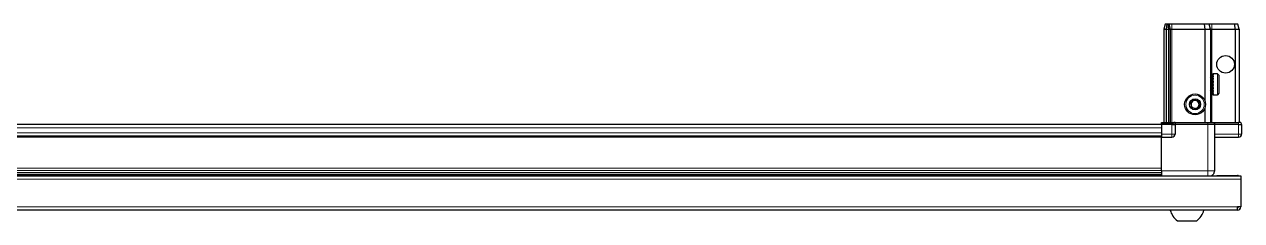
# Model space of a CAD drawing. Header units: millimetres. Extents: x 1132 to 6035, y -173 to 2041.
# Drawn here: x 2154 to 2912, y -173 to -51 of the extents above; entities that cross this region are included whole.
import ezdxf

# ---------------------------------------------------------------- set-up
doc = ezdxf.new("R2010")
doc.units = ezdxf.units.MM

msp = doc.modelspace()

# ---------------------------------------------------------------- linework, layer by layer
at = {"color": 7, "linetype": 'Continuous', "lineweight": 25}
for p, q in [((2864.79, -50.9), (2863.99, -53.9)), ((2865.94, -50.9), (2864.79, -50.9)), ((2865.94, -50.9), (2865.49, -53.9)), ((2866.44, -50.9), (2865.94, -50.9)), ((2866.44, -50.9), (2866.99, -53.9)), ((2867.18, -50.9), (2866.44, -50.9)), ((2867.18, -50.9), (2867.99, -53.9)), ((2868.99, -50.9), (2867.18, -50.9)), ((2889.16, -50.9), (2868.99, -50.9)), ((2889.16, -50.9), (2889.49, -53.9)), ((2892.18, -50.9), (2889.16, -50.9)), ((2892.99, -53.9), (2892.18, -50.9)), ((2893.99, -50.9), (2892.18, -50.9)), ((2908.33, -50.9), (2893.99, -50.9)), ((2908.49, -53.9), (2908.33, -50.9)), ((2910.18, -50.9), (2908.33, -50.9)), ((2910.99, -53.9), (2910.18, -50.9)), ((2863.99, -53.9), (2865.49, -53.9)), ((2863.99, -53.9), (2863.99, -112.2)), ((2865.49, -53.9), (2866.99, -53.9)), ((2865.49, -53.9), (2865.49, -112.2)), ((2866.99, -53.9), (2866.99, -112.2)), ((2866.99, -53.9), (2867.99, -53.9)), ((2867.99, -53.9), (2867.99, -112.2)), ((2867.99, -53.9), (2868.99, -53.9)), ((2868.99, -53.9), (2889.49, -53.9)), ((2889.49, -53.9), (2889.49, -98.4)), ((2889.49, -53.9), (2892.99, -53.9)), ((2892.99, -53.9), (2892.99, -112.2)), ((2892.99, -53.9), (2893.99, -53.9)), ((2893.99, -53.9), (2908.49, -53.9)), ((2908.49, -53.9), (2908.49, -112.2)), ((2908.49, -53.9), (2910.99, -53.9)), ((2910.99, -53.9), (2910.99, -112.2)), ((2897.39, -81.9), (2894.49, -81.9)), ((2894.99, -81.9), (2894.49, -81.9)), ((2894.49, -81.9), (2894.49, -81.95)), ((2894.49, -81.95), (2894.49, -82.23)), ((2894.99, -81.95), (2894.49, -81.95)), ((2894.99, -82.23), (2894.49, -82.23)), ((2894.49, -82.23), (2894.49, -82.5)), ((2894.99, -82.5), (2894.49, -82.5)), ((2894.49, -82.5), (2894.49, -83.17)), ((2894.99, -83.17), (2894.49, -83.17)), ((2894.49, -83.17), (2894.49, -83.64)), ((2894.99, -81.95), (2894.99, -81.9)), ((2894.99, -82.5), (2894.99, -82.23)), ((2894.99, -83.64), (2894.99, -83.17)), ((2898.19, -82.7), (2898.19, -94.1)), ((2893.02, -84.4), (2892.99, -84.4)), ((2893.5, -85.09), (2893.02, -84.4)), ((2893.02, -84.4), (2893.02, -92.4)), ((2893.99, -84.4), (2893.5, -85.09)), ((2893.5, -85.09), (2893.5, -91.71)), ((2893.99, -84.4), (2893.99, -92.4)), ((2894.49, -84), (2894.39, -84)), ((2894.39, -84), (2894.39, -92.8)), ((2894.49, -83.64), (2894.49, -84.62)), ((2894.99, -83.64), (2894.49, -83.64)), ((2894.99, -84.62), (2894.49, -84.62)), ((2894.49, -84.62), (2894.49, -85.24)), ((2894.49, -85.24), (2894.49, -86.44)), ((2894.99, -85.24), (2894.49, -85.24)), ((2894.99, -86.44), (2894.49, -86.44)), ((2894.49, -86.44), (2894.49, -87.07)), ((2894.99, -87.07), (2894.49, -87.07)), ((2894.49, -87.15), (2894.49, -88.45)), ((2894.99, -87.15), (2894.49, -87.15)), ((2894.99, -88.45), (2894.49, -88.45)), ((2894.99, -88.93), (2894.49, -88.93)), ((2894.49, -88.93), (2894.49, -89.18)), ((2894.49, -89.18), (2894.49, -90.45)), ((2894.99, -89.18), (2894.49, -89.18)), ((2894.99, -90.45), (2894.49, -90.45)), ((2894.49, -90.45), (2894.49, -91.14)), ((2894.99, -85.24), (2894.99, -84.62)), ((2894.99, -87.15), (2894.99, -86.44)), ((2894.99, -89.18), (2894.99, -88.45)), ((2894.99, -91.14), (2894.99, -90.45)), ((2892.99, -92.4), (2893.02, -92.4)), ((2893.02, -92.4), (2893.5, -91.71)), ((2893.5, -91.71), (2893.99, -92.4)), ((2894.39, -92.8), (2894.49, -92.8)), ((2894.49, -91.14), (2894.49, -92.26)), ((2894.99, -91.14), (2894.49, -91.14)), ((2894.99, -92.26), (2894.49, -92.26)), ((2894.49, -92.26), (2894.49, -92.83)), ((2894.49, -92.83), (2894.49, -93.69)), ((2894.99, -92.83), (2894.49, -92.83)), ((2894.99, -93.69), (2894.49, -93.69)), ((2894.49, -93.69), (2894.49, -94.08)), ((2894.49, -94.08), (2894.49, -94.6)), ((2894.99, -94.08), (2894.49, -94.08)), ((2894.99, -94.6), (2894.49, -94.6)), ((2894.49, -94.6), (2894.49, -94.78)), ((2894.49, -94.78), (2894.49, -94.9)), ((2894.99, -94.78), (2894.49, -94.78)), ((2894.49, -94.9), (2897.39, -94.9)), ((2894.99, -92.83), (2894.99, -92.26)), ((2894.99, -94.08), (2894.99, -93.69)), ((2894.99, -94.78), (2894.99, -94.6)), ((2889.49, -103.4), (2889.49, -112.2)), ((2862.49, -113.55), (2122.49, -113.55)), ((2862.49, -112.2), (2870.31, -112.2)), ((2862.49, -113.06), (2862.49, -112.2)), ((2862.49, -113.4), (2862.49, -113.06)), ((2868.99, -113.06), (2862.49, -113.06)), ((2868.99, -113.4), (2862.49, -113.4)), ((2862.49, -113.4), (2862.49, -119.4)), ((2868.99, -113.4), (2870.99, -113.4)), ((2870.99, -113.4), (2868.99, -113.4)), ((2870.99, -112.2), (2870.31, -112.2)), ((2870.99, -113.4), (2870.99, -112.2)), ((2870.99, -112.2), (2871.19, -112.2)), ((2871.19, -113.4), (2870.99, -113.4)), ((2870.99, -113.4), (2870.99, -119.4)), ((2871.19, -112.2), (2891.49, -112.2)), ((2891.49, -113.4), (2871.19, -113.4)), ((2891.49, -112.2), (2895.49, -112.2)), ((2895.49, -113.4), (2891.49, -113.4)), ((2895.49, -113.4), (2895.49, -112.2)), ((2895.49, -112.2), (2895.69, -112.2)), ((2895.69, -113.4), (2895.49, -113.4)), ((2895.49, -113.4), (2895.49, -142.4)), ((2895.69, -112.2), (2910.49, -112.2)), ((2910.49, -113.4), (2895.69, -113.4)), ((2911.99, -112.2), (2910.49, -112.2)), ((2910.49, -113.4), (2912.49, -113.4)), ((2912.49, -113.06), (2911.99, -112.2)), ((2912.49, -113.06), (2911.99, -112.2)), ((2912.49, -113.4), (2912.49, -113.06)), ((2912.49, -113.4), (2912.49, -113.06)), ((2912.49, -113.4), (2912.49, -113.4)), ((2912.49, -113.4), (2912.49, -119.4)), ((2862.49, -120.75), (2122.49, -120.75)), ((2862.49, -119.4), (2862.49, -121.4)), ((2862.49, -121.4), (2868.99, -121.4)), ((2862.49, -142.4), (2862.49, -121.4)), ((2895.49, -121.4), (2910.49, -121.4)), ((1362.49, -143.42), (2862.49, -143.42)), ((1362.49, -143.46), (2862.49, -143.46)), ((1312.99, -145.4), (2911.99, -145.4)), ((2836.37, -145.25), (1388.61, -145.25)), ((2830.99, -145.4), (2830.99, -145.25)), ((2831.16, -145.4), (2831.16, -145.25)), ((2831.37, -145.4), (2831.37, -145.25)), ((2831.93, -145.4), (2831.93, -145.25)), ((2832.35, -145.4), (2832.35, -145.25)), ((2833.25, -145.4), (2833.25, -145.25)), ((2833.83, -145.4), (2833.83, -145.25)), ((2834.98, -145.4), (2834.98, -145.25)), ((2835.67, -145.4), (2835.67, -145.25)), ((2836.95, -145.25), (2836.37, -145.25)), ((2836.95, -145.4), (2836.95, -145.25)), ((2836.96, -145.25), (2836.95, -145.25)), ((2837.69, -145.25), (2836.96, -145.25)), ((2837.13, -145.4), (2837.13, -145.25)), ((2837.63, -145.4), (2837.63, -145.25)), ((2837.69, -145.4), (2837.69, -145.25)), ((2838.61, -145.25), (2837.69, -145.25)), ((2837.69, -145.25), (2837.69, -145.25)), ((2862.49, -145.25), (2838.61, -145.25)), ((2838.98, -145.4), (2838.98, -145.25)), ((2839.69, -145.4), (2839.69, -145.25)), ((2840.86, -145.4), (2840.86, -145.25)), ((2841.47, -145.4), (2841.47, -145.25)), ((2842.41, -145.4), (2842.41, -145.25)), ((2842.86, -145.4), (2842.86, -145.25)), ((2843.48, -145.4), (2843.48, -145.25)), ((2843.73, -145.4), (2843.73, -145.25)), ((2843.97, -145.4), (2843.97, -145.25)), ((2843.99, -145.4), (2843.99, -145.25)), ((2896.99, -145.3), (2896.99, -145.4)), ((2896.99, -145.3), (2909.89, -145.3)), ((2911.99, -145.4), (2911.99, -147.5)), ((2911.99, -147.5), (2911.99, -164.8)), ((2911.99, -164.8), (2909.89, -164.8)), ((2909.89, -166.9), (2909.89, -164.8)), ((2909.89, -166.9), (1315.09, -166.9)), ((2872.49, -173.5), (2884.49, -173.5))]:
    msp.add_line(p, q, dxfattribs=at)
at = {"color": 8, "linetype": 'Continuous', "lineweight": 18}
for p, q in [((2868.99, -50.9), (2868.99, -53.9)), ((2893.99, -53.9), (2893.99, -50.9)), ((2868.99, -53.9), (2868.99, -112.2)), ((2893.99, -53.9), (2893.99, -84.4)), ((2897.39, -81.9), (2897.39, -94.9)), ((2893.99, -92.4), (2893.99, -112.2)), ((2868.99, -113.4), (2868.99, -113.06)), ((2868.99, -113.4), (2868.99, -119.4)), ((2871.19, -112.2), (2871.19, -113.4)), ((2891.49, -113.4), (2891.49, -112.2)), ((2891.49, -113.4), (2891.49, -142.4)), ((2895.69, -112.2), (2895.69, -113.4)), ((2910.49, -113.4), (2910.49, -112.2)), ((2910.49, -113.4), (2910.49, -119.4)), ((2862.49, -115.55), (2122.49, -115.55)), ((2862.49, -118.75), (2122.49, -118.75)), ((2868.99, -119.4), (2862.49, -119.4)), ((2870.99, -119.4), (2868.99, -119.4)), ((2868.99, -119.4), (2868.99, -121.4)), ((2910.49, -119.4), (2895.49, -119.4)), ((2910.49, -121.4), (2910.49, -119.4)), ((2912.49, -119.4), (2910.49, -119.4)), ((2862.49, -121.4), (2122.49, -121.4)), ((1362.49, -140.8), (2862.49, -140.8)), ((2862.49, -142.21), (1362.49, -142.21)), ((2891.49, -142.4), (2862.49, -142.4)), ((2911.99, -147.5), (1312.99, -147.5)), ((1362.49, -144.66), (2862.49, -144.66)), ((2909.89, -145.4), (2909.89, -145.3)), ((2909.89, -164.8), (1315.09, -164.8))]:
    msp.add_line(p, q, dxfattribs=at)
at = {"color": 7, "linetype": 'Continuous', "lineweight": 25, "flags": 128}
msp.add_lwpolyline([(2910.53, -145.4), (2910.3, -145.34), (2909.89, -145.3)], dxfattribs=at)
at = {"color": 7, "linetype": 'Continuous', "lineweight": 25}
for centre, radius in [((2902.49, -75.9), 5.5), ((2883.49, -100.9), 6.5), ((2883.49, -100.9), 3.46)]:
    msp.add_circle(centre, radius, dxfattribs=at)
at = {"color": 8, "linetype": 'Continuous', "lineweight": 18}
msp.add_circle((2883.49, -100.9), 5.7, dxfattribs=at)
at = {"color": 7, "linetype": 'Continuous', "lineweight": 25}
for centre, radius, start, end in [((2897.39, -82.7), 0.8, 360, 90), ((2893.99, -84), 0.4, 270, 0), ((2883.49, -100.9), 2.5, 74.67671, 134.67671), ((2883.49, -100.9), 2.5, 14.67671, 74.67671), ((2893.99, -92.8), 0.4, 360, 90), ((2897.39, -94.1), 0.8, 270, 0), ((2883.49, -100.9), 2.5, 134.67671, 194.67671), ((2883.49, -100.9), 2.5, 194.67671, 254.67671), ((2883.49, -100.9), 2.5, 254.67671, 314.67671), ((2883.49, -100.9), 2.5, 314.67671, 14.67671), ((2868.99, -119.4), 2, 270, 0), ((2910.49, -119.4), 2, 270, 0), ((2909.89, -164.8), 2.1, 270, 360), ((2909.89, -164.8), 0.6, 270, 360), ((2879.51, -163.87), 11.91, 194.70035, 233.8734), ((2877.46, -163.87), 11.91, 306.1266, 345.29965)]:
    msp.add_arc(centre, radius, start, end, dxfattribs=at)
msp.add_ellipse((2868.99, -109.6), major_axis=(0, 3.46), ratio=0.57735, start_param=3.141593, end_param=3.864327, dxfattribs=at)
for points, knots in [([(2880.7, -100.14), (2881.07, -99.77), (2881.76, -99.09), (2882.44, -98.42), (2882.76, -98.11)], [0, 0, 0, 0, 0.534686, 1, 1, 1, 1]), ([(2882.76, -98.11), (2883.25, -98.24), (2884.18, -98.5), (2885.11, -98.75), (2885.54, -98.87)], [0, 0, 0, 0, 0.534686, 1, 1, 1, 1]), ([(2881.44, -102.93), (2881.35, -102.59), (2881.14, -101.8), (2880.89, -100.84), (2880.74, -100.26), (2880.7, -100.14)], [0, 0, 0, 0, 0.3629006, 0.8668753, 1, 1, 1, 1]), ([(2884.22, -103.69), (2883.72, -103.55), (2882.79, -103.3), (2881.87, -103.05), (2881.44, -102.93)], [0, 0, 0, 0, 0.534686, 1, 1, 1, 1]), ([(2886.27, -101.66), (2885.91, -102.02), (2885.22, -102.7), (2884.54, -103.38), (2884.22, -103.69)], [0, 0, 0, 0, 0.5346859, 1, 1, 1, 1]), ([(2885.54, -98.87), (2885.57, -98.99), (2885.72, -99.57), (2885.98, -100.53), (2886.19, -101.33), (2886.27, -101.66)], [0, 0, 0, 0, 0.133125, 0.637099, 1, 1, 1, 1]), ([(2862.49, -142.4), (2862.49, -142.79), (2862.49, -143.58), (2862.49, -144.6), (2862.49, -145.23), (2862.49, -145.39), (2862.49, -145.4)], [0, 0, 0, 0, 0.32552, 0.65104, 0.97656, 1, 1, 1, 1]), ([(2895.49, -142.4), (2895.44, -142.84), (2895.37, -143.51), (2894.93, -144.33), (2894.48, -144.88), (2894.07, -145.25), (2893.81, -145.38), (2893.77, -145.4)], [0, 0, 0, 0, 0.363018, 0.558438, 0.758004, 0.95757, 1, 1, 1, 1])]:
    msp.add_open_spline(points, degree=3, knots=knots, dxfattribs=at)
at = {"color": 8, "linetype": 'Continuous', "lineweight": 18}
msp.add_open_spline([(2891.49, -142.4), (2891.49, -142.84), (2891.49, -143.51), (2891.49, -144.33), (2891.49, -144.88), (2891.49, -145.25), (2891.49, -145.38), (2891.49, -145.4)], degree=3, knots=[0, 0, 0, 0, 0.363018, 0.558438, 0.758004, 0.95757, 1, 1, 1, 1], dxfattribs=at)
msp.add_open_spline([(2895.49, -142.4), (2895.43, -142.4), (2895.31, -142.4), (2894.38, -142.4), (2893.06, -142.4), (2892.01, -142.4), (2891.49, -142.4)], degree=3, dxfattribs=at)

doc.saveas('drawing.dxf')
